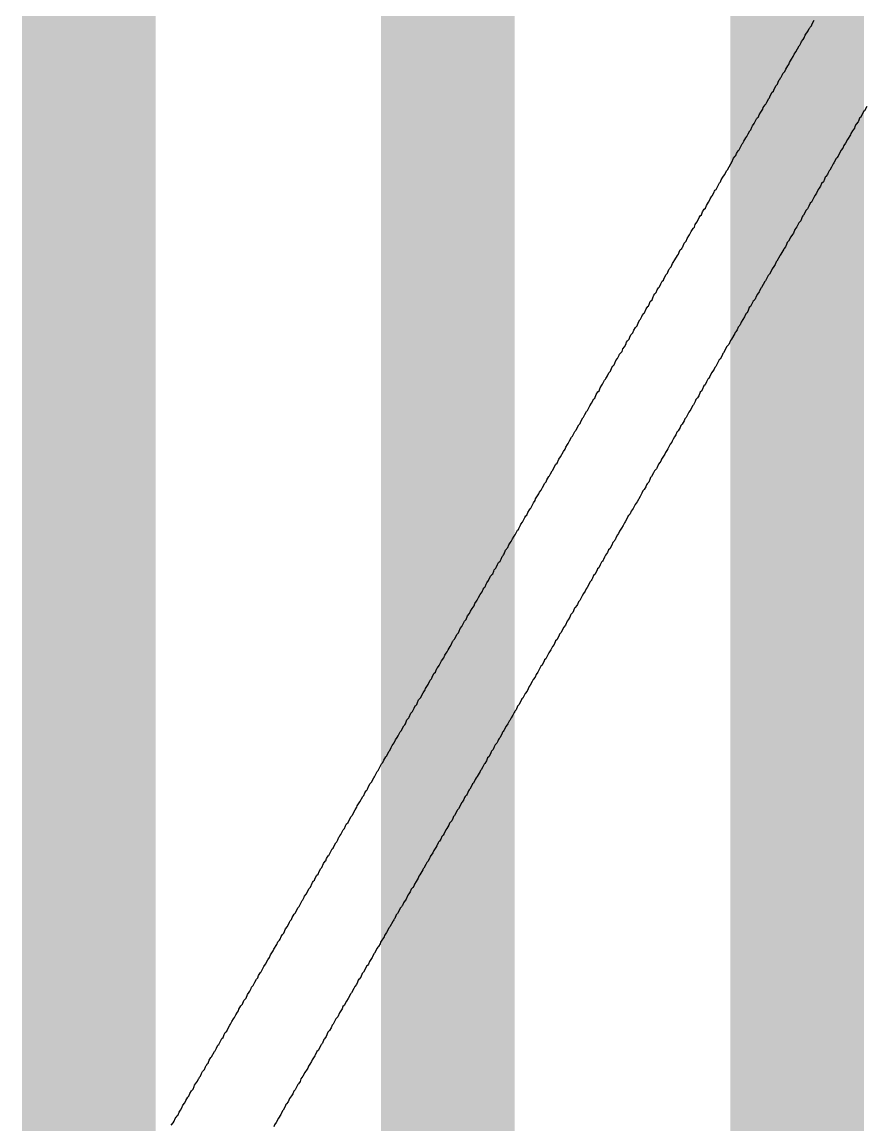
# Model space of a CAD drawing. Header units: inches. Extents: x 0 to 5379, y 0 to 5429.
# Drawn here: x 121.082 to 123.484, y 40.86 to 44.004 of the extents above; entities that cross this region are included whole.
import ezdxf

# ---------------------------------------------------------------- set-up
doc = ezdxf.new("R2010")
doc.units = ezdxf.units.IN
doc.layers.add('SIG 01', color=90, linetype='Continuous')
doc.layers.add('Top Overlay', color=2, linetype='Continuous')

msp = doc.modelspace()

# ---------------------------------------------------------------- linework, layer by layer
at = {"layer": 'SIG 01'}
for points in [[(123.2917, 32.2574, 0.381, 0.381, 0), (123.2917, 90.8151, 0.381, 0.381, 0)], [(121.2724, 35.2172, 0.381, 0.381, 0), (121.2724, 87.5113, 0.381, 0.381, 0)], [(122.2955, 34.5462, 0.381, 0.381, 0), (122.2955, 85.2577, 0.381, 0.381, 0)]]:
    msp.add_lwpolyline(points, format="xyseb", dxfattribs=at)
at = {"layer": 'Top Overlay'}
for p, q in [((123.3228, 43.9788), (123.3256, 43.9861)), ((123.3256, 43.9861), (123.3273, 43.9878)), ((123.3273, 43.9878), (123.3284, 43.99)), ((123.3284, 43.99), (123.3318, 43.9934)), ((123.3318, 43.9934), (123.334, 43.999)), ((123.334, 43.999), (123.3397, 44.0092)), ((123.3036, 43.9483), (123.3087, 43.9545)), ((123.3087, 43.9545), (123.3115, 43.9596)), ((123.3115, 43.9596), (123.3143, 43.9669)), ((123.3143, 43.9669), (123.3228, 43.9788)), ((123.2878, 43.919), (123.2968, 43.9359)), ((123.2968, 43.9359), (123.2991, 43.9382)), ((123.2991, 43.9382), (123.3025, 43.9461)), ((123.3025, 43.9461), (123.3036, 43.9483)), ((123.2698, 43.8886), (123.2754, 43.8987)), ((123.2754, 43.8987), (123.2799, 43.9055)), ((123.2799, 43.9055), (123.2827, 43.9128)), ((123.2827, 43.9128), (123.2856, 43.9168)), ((123.2856, 43.9168), (123.2878, 43.919)), ((123.2506, 43.8571), (123.2557, 43.8633)), ((123.2557, 43.8633), (123.2585, 43.8694)), ((123.2585, 43.8694), (123.2642, 43.8796)), ((123.2642, 43.8796), (123.2675, 43.883)), ((123.2675, 43.883), (123.2698, 43.8886)), ((123.2315, 43.8232), (123.2349, 43.8266)), ((123.2349, 43.8266), (123.2371, 43.8323)), ((123.2371, 43.8323), (123.2399, 43.8396)), ((123.2399, 43.8396), (123.2427, 43.8424)), ((123.2427, 43.8424), (123.2439, 43.8447)), ((123.2439, 43.8447), (123.2461, 43.8469)), ((123.2461, 43.8469), (123.2495, 43.8548)), ((123.2495, 43.8548), (123.2506, 43.8571)), ((123.2146, 43.794), (123.2202, 43.8041)), ((123.2202, 43.8041), (123.2236, 43.8075)), ((123.2236, 43.8075), (123.2258, 43.8131)), ((123.2258, 43.8131), (123.2315, 43.8232)), ((123.1943, 43.7601), (123.1999, 43.768)), ((123.1999, 43.768), (123.2022, 43.7703)), ((123.2022, 43.7703), (123.2044, 43.7759)), ((123.2044, 43.7759), (123.2101, 43.7861)), ((123.2101, 43.7861), (123.2123, 43.7883)), ((123.2123, 43.7883), (123.2146, 43.794)), ((123.4895, 43.7635), (123.4828, 43.7511)), ((123.1774, 43.7297), (123.1785, 43.732)), ((123.1785, 43.732), (123.1808, 43.7342)), ((123.1808, 43.7342), (123.183, 43.7399)), ((123.183, 43.7399), (123.1875, 43.7477)), ((123.1875, 43.7477), (123.1932, 43.7556)), ((123.1932, 43.7556), (123.1943, 43.7601)), ((123.4715, 43.732), (123.4692, 43.7297)), ((123.4794, 43.7466), (123.4715, 43.732)), ((123.4805, 43.7489), (123.4794, 43.7466)), ((123.4828, 43.7511), (123.4805, 43.7489)), ((123.1594, 43.697), (123.1622, 43.7044)), ((123.1622, 43.7044), (123.1639, 43.7083)), ((123.1639, 43.7083), (123.1689, 43.7145)), ((123.1689, 43.7145), (123.1757, 43.728)), ((123.1757, 43.728), (123.1774, 43.7297)), ((123.4546, 43.7015), (123.449, 43.6937)), ((123.4557, 43.7061), (123.4546, 43.7015)), ((123.4597, 43.7134), (123.4557, 43.7061)), ((123.4647, 43.7196), (123.4597, 43.7134)), ((123.4659, 43.7218), (123.4647, 43.7196)), ((123.4692, 43.7297), (123.4659, 43.7218)), ((123.1391, 43.6644), (123.1447, 43.6745)), ((123.1447, 43.6745), (123.1481, 43.6779)), ((123.1481, 43.6779), (123.1492, 43.6801)), ((123.1492, 43.6801), (123.1515, 43.6858)), ((123.1515, 43.6858), (123.156, 43.6937)), ((123.156, 43.6937), (123.1594, 43.697)), ((123.4433, 43.6824), (123.4343, 43.6689)), ((123.4444, 43.6869), (123.4433, 43.6824)), ((123.449, 43.6937), (123.4444, 43.6869)), ((123.1233, 43.6373), (123.1256, 43.6396)), ((123.1256, 43.6396), (123.1346, 43.6565)), ((123.1346, 43.6565), (123.1368, 43.6587)), ((123.1368, 43.6587), (123.1391, 43.6644)), ((123.4157, 43.6379), (123.4078, 43.6221)), ((123.4213, 43.6446), (123.4157, 43.6379)), ((123.4242, 43.652), (123.4213, 43.6446)), ((123.4287, 43.6587), (123.4242, 43.652)), ((123.4343, 43.6689), (123.4287, 43.6587)), ((123.1053, 43.6046), (123.1098, 43.6159)), ((123.1098, 43.6159), (123.1148, 43.6221)), ((123.1148, 43.6221), (123.1165, 43.6238)), ((123.1165, 43.6238), (123.1188, 43.6294)), ((123.1188, 43.6294), (123.1233, 43.6373)), ((123.4028, 43.6148), (123.396, 43.6024)), ((123.4039, 43.617), (123.4028, 43.6148)), ((123.4078, 43.6221), (123.4039, 43.617)), ((123.0839, 43.5686), (123.0906, 43.581)), ((123.0906, 43.581), (123.0929, 43.5832)), ((123.0929, 43.5832), (123.1019, 43.6001)), ((123.1019, 43.6001), (123.1041, 43.6024)), ((123.1041, 43.6024), (123.1053, 43.6046)), ((123.3825, 43.5798), (123.3791, 43.572)), ((123.3847, 43.5821), (123.3825, 43.5798)), ((123.3892, 43.59), (123.3847, 43.5821)), ((123.3937, 43.6001), (123.3892, 43.59)), ((123.396, 43.6024), (123.3937, 43.6001)), ((123.0613, 43.5291), (123.0703, 43.546)), ((123.0703, 43.546), (123.0726, 43.5483)), ((123.0726, 43.5483), (123.0748, 43.5539)), ((123.0748, 43.5539), (123.0793, 43.5618)), ((123.0793, 43.5618), (123.0839, 43.5686)), ((123.3611, 43.5438), (123.3577, 43.5359)), ((123.3661, 43.5489), (123.3611, 43.5438)), ((123.369, 43.5562), (123.3661, 43.5489)), ((123.3712, 43.5618), (123.369, 43.5562)), ((123.3729, 43.5635), (123.3712, 43.5618)), ((123.378, 43.5697), (123.3729, 43.5635)), ((123.3791, 43.572), (123.378, 43.5697)), ((123.0501, 43.51), (123.0546, 43.5201)), ((123.0546, 43.5201), (123.0557, 43.5224)), ((123.0557, 43.5224), (123.0579, 43.5246)), ((123.0579, 43.5246), (123.0585, 43.5263)), ((123.0585, 43.5263), (123.0602, 43.5269)), ((123.0602, 43.5269), (123.0613, 43.5291)), ((123.3464, 43.5167), (123.343, 43.5111)), ((123.3498, 43.5246), (123.3464, 43.5167)), ((123.3509, 43.5269), (123.3498, 43.5246)), ((123.3543, 43.5303), (123.3509, 43.5269)), ((123.3577, 43.5359), (123.3543, 43.5303)), ((123.0298, 43.4739), (123.0326, 43.4813)), ((123.0326, 43.4813), (123.0382, 43.4903)), ((123.0382, 43.4903), (123.0399, 43.492)), ((123.0399, 43.492), (123.0433, 43.4998)), ((123.0433, 43.4998), (123.0478, 43.5077)), ((123.0478, 43.5077), (123.0501, 43.51)), ((123.3284, 43.4874), (123.325, 43.4796)), ((123.3318, 43.4908), (123.3284, 43.4874)), ((123.3363, 43.4987), (123.3318, 43.4908)), ((123.3385, 43.5044), (123.3363, 43.4987)), ((123.343, 43.5111), (123.3385, 43.5044)), ((123.0123, 43.4474), (123.0151, 43.4514)), ((123.0151, 43.4514), (123.0185, 43.4548)), ((123.0185, 43.4548), (123.0219, 43.4627)), ((123.0219, 43.4627), (123.0264, 43.4705)), ((123.0264, 43.4705), (123.0298, 43.4739)), ((123.3058, 43.4491), (123.3013, 43.4379)), ((123.307, 43.4514), (123.3058, 43.4491)), ((123.3092, 43.4536), (123.307, 43.4514)), ((123.3171, 43.4683), (123.3092, 43.4536)), ((123.3205, 43.4717), (123.3171, 43.4683)), ((123.325, 43.4796), (123.3205, 43.4717)), ((122.9948, 43.4153), (122.996, 43.4176)), ((122.996, 43.4176), (122.9982, 43.4198)), ((122.9982, 43.4198), (123.001, 43.4272)), ((123.001, 43.4272), (123.005, 43.4334)), ((123.005, 43.4334), (123.0095, 43.4401)), ((123.0095, 43.4401), (123.0123, 43.4474)), ((123.2906, 43.4204), (123.2878, 43.4165)), ((123.2963, 43.4317), (123.2906, 43.4204)), ((123.3013, 43.4379), (123.2963, 43.4317)), ((122.9746, 43.3793), (122.9779, 43.3872)), ((122.9779, 43.3872), (122.9824, 43.395)), ((122.9824, 43.395), (122.9847, 43.3973)), ((122.9847, 43.3973), (122.9858, 43.3996)), ((122.9858, 43.3996), (122.9892, 43.4074)), ((122.9892, 43.4074), (122.9926, 43.4131)), ((122.9926, 43.4131), (122.9948, 43.4153)), ((123.2732, 43.3917), (123.2664, 43.3793)), ((123.2777, 43.3984), (123.2732, 43.3917)), ((123.2805, 43.4024), (123.2777, 43.3984)), ((123.2844, 43.4131), (123.2805, 43.4024)), ((123.2878, 43.4165), (123.2844, 43.4131)), ((122.9554, 43.3477), (122.9582, 43.355)), ((122.9582, 43.355), (122.9622, 43.359)), ((122.9622, 43.359), (122.9633, 43.3612)), ((122.9633, 43.3612), (122.9655, 43.3635)), ((122.9655, 43.3635), (122.9695, 43.3742)), ((122.9695, 43.3742), (122.9746, 43.3793)), ((123.2529, 43.3567), (123.245, 43.3421)), ((123.254, 43.359), (123.2529, 43.3567)), ((123.258, 43.3629), (123.254, 43.359)), ((123.2608, 43.3703), (123.258, 43.3629)), ((123.263, 43.3759), (123.2608, 43.3703)), ((123.2664, 43.3793), (123.263, 43.3759)), ((122.9374, 43.3184), (122.943, 43.3263)), ((122.943, 43.3263), (122.9498, 43.3387)), ((122.9498, 43.3387), (122.9531, 43.3421)), ((122.9531, 43.3421), (122.9554, 43.3477)), ((123.2416, 43.3376), (123.2337, 43.3229)), ((123.2427, 43.3398), (123.2416, 43.3376)), ((123.245, 43.3421), (123.2427, 43.3398)), ((122.9216, 43.288), (122.9255, 43.2987)), ((122.9255, 43.2987), (122.9272, 43.3004)), ((122.9272, 43.3004), (122.9284, 43.3026)), ((122.9284, 43.3026), (122.9317, 43.306)), ((122.9317, 43.306), (122.9362, 43.3162)), ((122.9362, 43.3162), (122.9374, 43.3184)), ((123.2168, 43.2936), (123.2123, 43.2857)), ((123.2196, 43.301), (123.2168, 43.2936)), ((123.2247, 43.3072), (123.2196, 43.301)), ((123.2281, 43.3128), (123.2247, 43.3072)), ((123.2315, 43.3207), (123.2281, 43.3128)), ((123.2337, 43.3229), (123.2315, 43.3207)), ((122.9024, 43.2576), (122.9069, 43.2655)), ((122.9069, 43.2655), (122.9103, 43.2688)), ((122.9103, 43.2688), (122.9126, 43.2745)), ((122.9126, 43.2745), (122.9182, 43.2846)), ((122.9182, 43.2846), (122.9216, 43.288)), ((123.1988, 43.2643), (123.1898, 43.2474)), ((123.201, 43.2666), (123.1988, 43.2643)), ((123.2089, 43.2812), (123.201, 43.2666)), ((123.2101, 43.2835), (123.2089, 43.2812)), ((123.2123, 43.2857), (123.2101, 43.2835)), ((122.8827, 43.2255), (122.8855, 43.2294)), ((122.8855, 43.2294), (122.8889, 43.2328)), ((122.8889, 43.2328), (122.8923, 43.2407)), ((122.8923, 43.2407), (122.8957, 43.2463)), ((122.8957, 43.2463), (122.8991, 43.2497)), ((122.8991, 43.2497), (122.9024, 43.2576)), ((123.1779, 43.2288), (123.174, 43.2215)), ((123.183, 43.235), (123.1779, 43.2288)), ((123.1841, 43.2373), (123.183, 43.235)), ((123.1875, 43.2452), (123.1841, 43.2373)), ((123.1898, 43.2474), (123.1875, 43.2452)), ((122.8675, 43.1945), (122.8703, 43.2018)), ((122.8703, 43.2018), (122.8726, 43.2074)), ((122.8726, 43.2074), (122.8776, 43.2125)), ((122.8776, 43.2125), (122.8799, 43.2181)), ((122.8799, 43.2181), (122.8827, 43.2255)), ((123.1661, 43.208), (123.1582, 43.1933)), ((123.1684, 43.2102), (123.1661, 43.208)), ((123.1695, 43.2125), (123.1684, 43.2102)), ((123.1712, 43.2142), (123.1695, 43.2125)), ((123.174, 43.2215), (123.1712, 43.2142)), ((122.8483, 43.1652), (122.8495, 43.1674)), ((122.8495, 43.1674), (122.8545, 43.1736)), ((122.8545, 43.1736), (122.8562, 43.1753)), ((122.8562, 43.1753), (122.8607, 43.1866)), ((122.8607, 43.1866), (122.8658, 43.1928)), ((122.8658, 43.1928), (122.8675, 43.1945)), ((123.1447, 43.1719), (123.1413, 43.164)), ((123.1481, 43.1753), (123.1447, 43.1719)), ((123.1509, 43.1793), (123.1481, 43.1753)), ((123.1548, 43.19), (123.1509, 43.1793)), ((123.1582, 43.1933), (123.1548, 43.19)), ((122.8303, 43.1336), (122.8348, 43.1381)), ((122.8348, 43.1381), (122.8388, 43.1488)), ((122.8388, 43.1488), (122.8427, 43.155)), ((122.8427, 43.155), (122.845, 43.1573)), ((122.845, 43.1573), (122.8483, 43.1652)), ((123.1233, 43.1347), (123.1199, 43.1269)), ((123.1256, 43.137), (123.1233, 43.1347)), ((123.1267, 43.1393), (123.1256, 43.137)), ((123.1284, 43.1409), (123.1267, 43.1393)), ((123.1312, 43.1483), (123.1284, 43.1409)), ((123.1368, 43.1562), (123.1312, 43.1483)), ((123.1413, 43.164), (123.1368, 43.1562)), ((122.8123, 43.0998), (122.8145, 43.1054)), ((122.8145, 43.1054), (122.8174, 43.1128)), ((122.8174, 43.1128), (122.8224, 43.1178)), ((122.8224, 43.1178), (122.8258, 43.1257)), ((122.8258, 43.1257), (122.8303, 43.1336)), ((123.1132, 43.1167), (123.1041, 43.0998)), ((123.1143, 43.119), (123.1132, 43.1167)), ((123.1165, 43.1212), (123.1143, 43.119)), ((123.1199, 43.1269), (123.1165, 43.1212)), ((122.792, 43.0649), (122.7948, 43.0722)), ((122.7948, 43.0722), (122.7988, 43.0784)), ((122.7988, 43.0784), (122.8033, 43.0852)), ((122.8033, 43.0852), (122.805, 43.0914)), ((122.805, 43.0914), (122.8078, 43.0953)), ((122.8078, 43.0953), (122.8123, 43.0998)), ((123.0912, 43.079), (123.0816, 43.0615)), ((123.0963, 43.0852), (123.0912, 43.079)), ((123.1008, 43.0964), (123.0963, 43.0852)), ((123.1041, 43.0998), (123.1008, 43.0964)), ((122.7745, 43.0395), (122.7796, 43.0446)), ((122.7796, 43.0446), (122.7841, 43.0547)), ((122.7841, 43.0547), (122.7852, 43.057)), ((122.7852, 43.057), (122.7903, 43.0632)), ((122.7903, 43.0632), (122.792, 43.0649)), ((123.0692, 43.0412), (123.0681, 43.039)), ((123.0715, 43.0435), (123.0692, 43.0412)), ((123.0771, 43.0536), (123.0715, 43.0435)), ((123.0793, 43.0592), (123.0771, 43.0536)), ((123.0816, 43.0615), (123.0793, 43.0592)), ((122.7593, 43.0085), (122.7633, 43.0192)), ((122.7633, 43.0192), (122.7661, 43.0232)), ((122.7661, 43.0232), (122.7695, 43.0266)), ((122.7695, 43.0266), (122.7717, 43.0322)), ((122.7717, 43.0322), (122.7745, 43.0395)), ((123.0546, 43.0142), (123.0512, 43.0085)), ((123.0568, 43.0198), (123.0546, 43.0142)), ((123.0591, 43.0221), (123.0568, 43.0198)), ((123.0681, 43.039), (123.0591, 43.0221)), ((122.7368, 42.9714), (122.7413, 42.9815)), ((122.7413, 42.9815), (122.7424, 42.9837)), ((122.7424, 42.9837), (122.7447, 42.986)), ((122.7447, 42.986), (122.7458, 42.9883)), ((122.7458, 42.9883), (122.7481, 42.9905)), ((122.7481, 42.9905), (122.7503, 42.9961)), ((122.7503, 42.9961), (122.7548, 43.004)), ((122.7548, 43.004), (122.7593, 43.0085)), ((123.0331, 42.9781), (123.0286, 42.9702)), ((123.0365, 42.986), (123.0331, 42.9781)), ((123.0399, 42.9894), (123.0365, 42.986)), ((123.0427, 42.9933), (123.0399, 42.9894)), ((123.0467, 43.004), (123.0427, 42.9933)), ((123.0512, 43.0085), (123.0467, 43.004)), ((122.7188, 42.9421), (122.7233, 42.9499)), ((122.7233, 42.9499), (122.7266, 42.9533)), ((122.7266, 42.9533), (122.73, 42.9612)), ((122.73, 42.9612), (122.7345, 42.9691)), ((122.7345, 42.9691), (122.7368, 42.9714)), ((123.0151, 42.9488), (123.0106, 42.9387)), ((123.0196, 42.9533), (123.0151, 42.9488)), ((123.0208, 42.9556), (123.0196, 42.9533)), ((123.0253, 42.9668), (123.0208, 42.9556)), ((123.0286, 42.9702), (123.0253, 42.9668)), ((122.7007, 42.9105), (122.7052, 42.9173)), ((122.7052, 42.9173), (122.712, 42.9297)), ((122.712, 42.9297), (122.7143, 42.9319)), ((122.7143, 42.9319), (122.7188, 42.9421)), ((123.001, 42.9223), (122.9954, 42.9133)), ((123.0027, 42.9285), (123.001, 42.9223)), ((123.0072, 42.933), (123.0027, 42.9285)), ((123.0106, 42.9387), (123.0072, 42.933)), ((122.6827, 42.8778), (122.6861, 42.8857)), ((122.6861, 42.8857), (122.6906, 42.8936)), ((122.6906, 42.8936), (122.694, 42.897)), ((122.694, 42.897), (122.6962, 42.9026)), ((122.6962, 42.9026), (122.7007, 42.9105)), ((122.9791, 42.8846), (122.9746, 42.8767)), ((122.9813, 42.8902), (122.9791, 42.8846)), ((122.9824, 42.8925), (122.9813, 42.8902)), ((122.9858, 42.8959), (122.9824, 42.8925)), ((122.9886, 42.8998), (122.9858, 42.8959)), ((122.9926, 42.9105), (122.9886, 42.8998)), ((122.9954, 42.9133), (122.9926, 42.9105)), ((122.6613, 42.8418), (122.6692, 42.8564)), ((122.6692, 42.8564), (122.6726, 42.8598)), ((122.6726, 42.8598), (122.6748, 42.8654)), ((122.6748, 42.8654), (122.6804, 42.8756)), ((122.6804, 42.8756), (122.6827, 42.8778)), ((122.9599, 42.8542), (122.9576, 42.8485)), ((122.9633, 42.8575), (122.9599, 42.8542)), ((122.9689, 42.8677), (122.9633, 42.8575)), ((122.9712, 42.8733), (122.9689, 42.8677)), ((122.9746, 42.8767), (122.9712, 42.8733)), ((122.6421, 42.8102), (122.6478, 42.8204)), ((122.6478, 42.8204), (122.6511, 42.8237)), ((122.6511, 42.8237), (122.6534, 42.8294)), ((122.6534, 42.8294), (122.6579, 42.8373)), ((122.6579, 42.8373), (122.6602, 42.8395)), ((122.6602, 42.8395), (122.6613, 42.8418)), ((122.9419, 42.8215), (122.9374, 42.8147)), ((122.9458, 42.8277), (122.9419, 42.8215)), ((122.9486, 42.835), (122.9458, 42.8277)), ((122.952, 42.8384), (122.9486, 42.835)), ((122.9576, 42.8485), (122.952, 42.8384)), ((122.6297, 42.7865), (122.632, 42.7922)), ((122.632, 42.7922), (122.6365, 42.8001)), ((122.6365, 42.8001), (122.6388, 42.8023)), ((122.6388, 42.8023), (122.6421, 42.8102)), ((122.9289, 42.8006), (122.9222, 42.7871)), ((122.934, 42.8068), (122.9289, 42.8006)), ((122.9351, 42.8091), (122.934, 42.8068)), ((122.9374, 42.8147), (122.9351, 42.8091)), ((122.6072, 42.7471), (122.6117, 42.7584)), ((122.6117, 42.7584), (122.6168, 42.7646)), ((122.6168, 42.7646), (122.6252, 42.7798)), ((122.6252, 42.7798), (122.6297, 42.7865)), ((122.9047, 42.7584), (122.903, 42.7522)), ((122.9103, 42.7663), (122.9047, 42.7584)), ((122.9137, 42.7719), (122.9103, 42.7663)), ((122.916, 42.7775), (122.9137, 42.7719)), ((122.9193, 42.7832), (122.916, 42.7775)), ((122.9222, 42.7871), (122.9193, 42.7832)), ((122.5926, 42.7246), (122.5948, 42.7268)), ((122.5948, 42.7268), (122.5959, 42.7291)), ((122.5959, 42.7291), (122.6038, 42.7437)), ((122.6038, 42.7437), (122.6072, 42.7471)), ((122.89, 42.7302), (122.8844, 42.7246)), ((122.8912, 42.7325), (122.89, 42.7302)), ((122.8957, 42.7437), (122.8912, 42.7325)), ((122.9002, 42.7482), (122.8957, 42.7437)), ((122.903, 42.7522), (122.9002, 42.7482)), ((122.5756, 42.693), (122.5779, 42.6987)), ((122.5779, 42.6987), (122.5835, 42.7088)), ((122.5835, 42.7088), (122.5858, 42.711)), ((122.5858, 42.711), (122.588, 42.7167)), ((122.588, 42.7167), (122.5926, 42.7246)), ((122.8709, 42.6998), (122.8681, 42.6925)), ((122.8731, 42.7054), (122.8709, 42.6998)), ((122.8765, 42.7088), (122.8731, 42.7054)), ((122.8822, 42.7189), (122.8765, 42.7088)), ((122.8844, 42.7246), (122.8822, 42.7189)), ((122.5554, 42.6592), (122.5565, 42.6637)), ((122.5565, 42.6637), (122.5616, 42.6699)), ((122.5616, 42.6699), (122.5655, 42.6772)), ((122.5655, 42.6772), (122.5723, 42.6896)), ((122.5723, 42.6896), (122.5756, 42.693)), ((122.8517, 42.6682), (122.8489, 42.6609)), ((122.8551, 42.6716), (122.8517, 42.6682)), ((122.8596, 42.6795), (122.8551, 42.6716)), ((122.8619, 42.6851), (122.8596, 42.6795)), ((122.8641, 42.6874), (122.8619, 42.6851)), ((122.8652, 42.6896), (122.8641, 42.6874)), ((122.8681, 42.6925), (122.8652, 42.6896)), ((122.5317, 42.6186), (122.5396, 42.6333)), ((122.5396, 42.6333), (122.5441, 42.6401)), ((122.5441, 42.6401), (122.5452, 42.6446)), ((122.5452, 42.6446), (122.5554, 42.6592)), ((122.8348, 42.6367), (122.8292, 42.6288)), ((122.8433, 42.6519), (122.8348, 42.6367)), ((122.8489, 42.6609), (122.8433, 42.6519)), ((122.5204, 42.5984), (122.5238, 42.6063)), ((122.5238, 42.6063), (122.5283, 42.6141)), ((122.5283, 42.6141), (122.5306, 42.6164)), ((122.5306, 42.6164), (122.5317, 42.6186)), ((122.8134, 42.6006), (122.8123, 42.5984)), ((122.8151, 42.6023), (122.8134, 42.6006)), ((122.8179, 42.6096), (122.8151, 42.6023)), ((122.8236, 42.6175), (122.8179, 42.6096)), ((122.8269, 42.6232), (122.8236, 42.6175)), ((122.8292, 42.6288), (122.8269, 42.6232)), ((122.4979, 42.56), (122.5024, 42.5702)), ((122.5024, 42.5702), (122.5035, 42.5724)), ((122.5035, 42.5724), (122.5086, 42.5786)), ((122.5086, 42.5786), (122.5154, 42.5922)), ((122.5154, 42.5922), (122.5182, 42.5961)), ((122.5182, 42.5961), (122.5204, 42.5984)), ((122.7954, 42.5691), (122.7909, 42.5612)), ((122.7988, 42.577), (122.7954, 42.5691)), ((122.801, 42.5792), (122.7988, 42.577)), ((122.8089, 42.5939), (122.801, 42.5792)), ((122.81, 42.5961), (122.8089, 42.5939)), ((122.8123, 42.5984), (122.81, 42.5961)), ((122.4799, 42.5308), (122.4844, 42.5386)), ((122.4844, 42.5386), (122.4878, 42.542)), ((122.4878, 42.542), (122.4911, 42.5499)), ((122.4911, 42.5499), (122.4945, 42.5555)), ((122.4945, 42.5555), (122.4968, 42.5578)), ((122.4968, 42.5578), (122.4979, 42.56)), ((122.7796, 42.542), (122.7751, 42.5353)), ((122.7824, 42.546), (122.7796, 42.542)), ((122.7852, 42.5533), (122.7824, 42.546)), ((122.7909, 42.5612), (122.7852, 42.5533)), ((122.4641, 42.5037), (122.4663, 42.506)), ((122.4663, 42.506), (122.4697, 42.5138)), ((122.4697, 42.5138), (122.4731, 42.5195)), ((122.4731, 42.5195), (122.4765, 42.5229)), ((122.4765, 42.5229), (122.4799, 42.5308)), ((122.7627, 42.5127), (122.7571, 42.5026)), ((122.7661, 42.5206), (122.7627, 42.5127)), ((122.7695, 42.524), (122.7661, 42.5206)), ((122.7706, 42.5262), (122.7695, 42.524)), ((122.7723, 42.5279), (122.7706, 42.5262)), ((122.7751, 42.5353), (122.7723, 42.5279)), ((122.4472, 42.4733), (122.45, 42.4806)), ((122.45, 42.4806), (122.4528, 42.4834)), ((122.4528, 42.4834), (122.4539, 42.4857)), ((122.4539, 42.4857), (122.4562, 42.4879)), ((122.4562, 42.4879), (122.4601, 42.4986)), ((122.4601, 42.4986), (122.463, 42.5015)), ((122.463, 42.5015), (122.4641, 42.5037)), ((122.7424, 42.4789), (122.7396, 42.4716)), ((122.7447, 42.4846), (122.7424, 42.4789)), ((122.7481, 42.4879), (122.7447, 42.4846)), ((122.7509, 42.4919), (122.7481, 42.4879)), ((122.7537, 42.4992), (122.7509, 42.4919)), ((122.7571, 42.5026), (122.7537, 42.4992)), ((122.4263, 42.4389), (122.428, 42.4429)), ((122.428, 42.4429), (122.4325, 42.4474)), ((122.4325, 42.4474), (122.4337, 42.4496)), ((122.4337, 42.4496), (122.437, 42.4575)), ((122.437, 42.4575), (122.4404, 42.4631)), ((122.4404, 42.4631), (122.4449, 42.4676)), ((122.4449, 42.4676), (122.4472, 42.4733)), ((122.7221, 42.4451), (122.7199, 42.4395)), ((122.7255, 42.4485), (122.7221, 42.4451)), ((122.73, 42.4564), (122.7255, 42.4485)), ((122.7334, 42.4643), (122.73, 42.4564)), ((122.7368, 42.4676), (122.7334, 42.4643)), ((122.7379, 42.4699), (122.7368, 42.4676)), ((122.7396, 42.4716), (122.7379, 42.4699)), ((122.4066, 42.4057), (122.4117, 42.4119)), ((122.4117, 42.4119), (122.4173, 42.4243)), ((122.4173, 42.4243), (122.4201, 42.4271)), ((122.4201, 42.4271), (122.4213, 42.4293)), ((122.4213, 42.4293), (122.4235, 42.4316)), ((122.4235, 42.4316), (122.4263, 42.4389)), ((122.7041, 42.4124), (122.703, 42.4102)), ((122.7064, 42.4147), (122.7041, 42.4124)), ((122.7081, 42.4186), (122.7064, 42.4147)), ((122.7109, 42.426), (122.7081, 42.4186)), ((122.7142, 42.4293), (122.7109, 42.426)), ((122.7199, 42.4395), (122.7142, 42.4293)), ((122.3931, 42.3798), (122.3959, 42.3871)), ((122.3959, 42.3871), (122.3987, 42.391)), ((122.3987, 42.391), (122.4021, 42.3944)), ((122.4021, 42.3944), (122.4049, 42.4017)), ((122.4049, 42.4017), (122.4066, 42.4057)), ((122.6866, 42.3814), (122.6827, 42.3752)), ((122.6895, 42.3888), (122.6866, 42.3814)), ((122.6928, 42.3922), (122.6895, 42.3888)), ((122.6985, 42.4023), (122.6928, 42.3922)), ((122.7007, 42.4079), (122.6985, 42.4023)), ((122.703, 42.4102), (122.7007, 42.4079)), ((122.3723, 42.3465), (122.3768, 42.3533)), ((122.3768, 42.3533), (122.3796, 42.3561)), ((122.3796, 42.3561), (122.383, 42.364)), ((122.383, 42.364), (122.3875, 42.3719)), ((122.3875, 42.3719), (122.3931, 42.3798)), ((122.6681, 42.3516), (122.6647, 42.3437)), ((122.6714, 42.355), (122.6681, 42.3516)), ((122.6759, 42.3629), (122.6714, 42.355)), ((122.6782, 42.3685), (122.6759, 42.3629)), ((122.6827, 42.3752), (122.6782, 42.3685)), ((122.352, 42.3116), (122.3576, 42.3183)), ((122.3576, 42.3183), (122.3604, 42.3245)), ((122.3604, 42.3245), (122.3649, 42.3324)), ((122.3649, 42.3324), (122.3706, 42.3403)), ((122.3706, 42.3403), (122.3723, 42.3465)), ((122.6523, 42.3212), (122.6466, 42.3155)), ((122.6568, 42.3336), (122.6523, 42.3212)), ((122.6585, 42.3352), (122.6568, 42.3336)), ((122.6635, 42.3414), (122.6585, 42.3352)), ((122.6647, 42.3437), (122.6635, 42.3414)), ((122.3368, 42.2828), (122.3401, 42.2907)), ((122.3401, 42.2907), (122.3435, 42.2964)), ((122.3435, 42.2964), (122.348, 42.3009)), ((122.348, 42.3009), (122.352, 42.3116)), ((122.6354, 42.2964), (122.6309, 42.2851)), ((122.6388, 42.2997), (122.6354, 42.2964)), ((122.6433, 42.3076), (122.6388, 42.2997)), ((122.6455, 42.3133), (122.6433, 42.3076)), ((122.6466, 42.3155), (122.6455, 42.3133)), ((122.3153, 42.2468), (122.3221, 42.2592)), ((122.3221, 42.2592), (122.3255, 42.2626)), ((122.3255, 42.2626), (122.3277, 42.2682)), ((122.3277, 42.2682), (122.3306, 42.2755)), ((122.3306, 42.2755), (122.3356, 42.2806)), ((122.3356, 42.2806), (122.3368, 42.2828)), ((122.614, 42.2592), (122.6117, 42.2535)), ((122.6179, 42.2631), (122.614, 42.2592)), ((122.6258, 42.2789), (122.6179, 42.2631)), ((122.6309, 42.2851), (122.6258, 42.2789)), ((122.2962, 42.2141), (122.3018, 42.2242)), ((122.3018, 42.2242), (122.3063, 42.231)), ((122.3063, 42.231), (122.3091, 42.2383)), ((122.3091, 42.2383), (122.3108, 42.24)), ((122.3108, 42.24), (122.312, 42.2423)), ((122.312, 42.2423), (122.3142, 42.2445)), ((122.3142, 42.2445), (122.3153, 42.2468)), ((122.5937, 42.2242), (122.5892, 42.2141)), ((122.5987, 42.2293), (122.5937, 42.2242)), ((122.6027, 42.24), (122.5987, 42.2293)), ((122.6061, 42.2434), (122.6027, 42.24)), ((122.6117, 42.2535), (122.6061, 42.2434)), ((122.2776, 42.1831), (122.2838, 42.1916)), ((122.2838, 42.1916), (122.2866, 42.1989)), ((122.2866, 42.1989), (122.2906, 42.2051)), ((122.2906, 42.2051), (122.2939, 42.2085)), ((122.2939, 42.2085), (122.2962, 42.2141)), ((122.5824, 42.204), (122.5745, 42.1893)), ((122.5835, 42.2062), (122.5824, 42.204)), ((122.5858, 42.2085), (122.5835, 42.2062)), ((122.5892, 42.2141), (122.5858, 42.2085)), ((122.2613, 42.1533), (122.2646, 42.1611)), ((122.2646, 42.1611), (122.2658, 42.1634)), ((122.2658, 42.1634), (122.2708, 42.1696)), ((122.2708, 42.1696), (122.2776, 42.1831)), ((122.5599, 42.1657), (122.552, 42.151)), ((122.561, 42.1679), (122.5599, 42.1657)), ((122.5632, 42.1702), (122.561, 42.1679)), ((122.5689, 42.1803), (122.5632, 42.1702)), ((122.5711, 42.1859), (122.5689, 42.1803)), ((122.5745, 42.1893), (122.5711, 42.1859)), ((122.2449, 42.1279), (122.2489, 42.1318)), ((122.2489, 42.1318), (122.25, 42.1341)), ((122.25, 42.1341), (122.2522, 42.1397)), ((122.2522, 42.1397), (122.2568, 42.1476)), ((122.2568, 42.1476), (122.2601, 42.151)), ((122.2601, 42.151), (122.2613, 42.1533)), ((122.539, 42.1302), (122.5362, 42.124)), ((122.5447, 42.1369), (122.539, 42.1302)), ((122.5475, 42.1442), (122.5447, 42.1369)), ((122.552, 42.151), (122.5475, 42.1442)), ((122.2252, 42.0924), (122.2308, 42.1003)), ((122.2308, 42.1003), (122.232, 42.1048)), ((122.232, 42.1048), (122.2393, 42.1155)), ((122.2393, 42.1155), (122.2449, 42.1279)), ((122.5272, 42.1104), (122.5221, 42.0963)), ((122.5306, 42.1138), (122.5272, 42.1104)), ((122.5362, 42.124), (122.5306, 42.1138)), ((122.2094, 42.0642), (122.2122, 42.0716)), ((122.2122, 42.0716), (122.2162, 42.0755)), ((122.2162, 42.0755), (122.2173, 42.0778)), ((122.2173, 42.0778), (122.2252, 42.0924)), ((122.5058, 42.0721), (122.4979, 42.0575)), ((122.5069, 42.0744), (122.5058, 42.0721)), ((122.5092, 42.0766), (122.5069, 42.0744)), ((122.5125, 42.0823), (122.5092, 42.0766)), ((122.5159, 42.0902), (122.5125, 42.0823)), ((122.5221, 42.0963), (122.5159, 42.0902)), ((122.1903, 42.0338), (122.1948, 42.0383)), ((122.1948, 42.0383), (122.1959, 42.0406)), ((122.1959, 42.0406), (122.1993, 42.0485)), ((122.1993, 42.0485), (122.2021, 42.0547)), ((122.2021, 42.0547), (122.2044, 42.0558)), ((122.2044, 42.0558), (122.2072, 42.0586)), ((122.2072, 42.0586), (122.2094, 42.0642)), ((122.4844, 42.0361), (122.481, 42.0282)), ((122.4866, 42.0383), (122.4844, 42.0361)), ((122.4878, 42.0406), (122.4866, 42.0383)), ((122.4906, 42.0434), (122.4878, 42.0406)), ((122.4945, 42.0541), (122.4906, 42.0434)), ((122.4979, 42.0575), (122.4945, 42.0541)), ((122.1734, 42.0011), (122.1745, 42.0034)), ((122.1745, 42.0034), (122.179, 42.0147)), ((122.179, 42.0147), (122.1841, 42.0209)), ((122.1841, 42.0209), (122.1858, 42.0225)), ((122.1858, 42.0225), (122.1903, 42.0338)), ((122.4663, 42.0034), (122.4618, 41.9966)), ((122.4708, 42.0113), (122.4663, 42.0034)), ((122.472, 42.0135), (122.4708, 42.0113)), ((122.4765, 42.0203), (122.472, 42.0135)), ((122.481, 42.0282), (122.4765, 42.0203)), ((122.1542, 41.9696), (122.1565, 41.9752)), ((122.1565, 41.9752), (122.1598, 41.9809)), ((122.1598, 41.9809), (122.1632, 41.9842)), ((122.1632, 41.9842), (122.166, 41.9916)), ((122.166, 41.9916), (122.17, 41.9978)), ((122.17, 41.9978), (122.1734, 42.0011)), ((122.4494, 41.9741), (122.4438, 41.9639)), ((122.4517, 41.9797), (122.4494, 41.9741)), ((122.4528, 41.982), (122.4517, 41.9797)), ((122.4551, 41.9842), (122.4528, 41.982)), ((122.4618, 41.9966), (122.4551, 41.9842)), ((122.1339, 41.9358), (122.1373, 41.9414)), ((122.1373, 41.9414), (122.1429, 41.9493)), ((122.1429, 41.9493), (122.1463, 41.9583)), ((122.1463, 41.9583), (122.1514, 41.9645)), ((122.1514, 41.9645), (122.1542, 41.9696)), ((122.4303, 41.9437), (122.428, 41.938)), ((122.4348, 41.9482), (122.4303, 41.9437)), ((122.4382, 41.9538), (122.4348, 41.9482)), ((122.4404, 41.9594), (122.4382, 41.9538)), ((122.4416, 41.9617), (122.4404, 41.9594)), ((122.4438, 41.9639), (122.4416, 41.9617)), ((122.1131, 41.9003), (122.1187, 41.9093)), ((122.1187, 41.9093), (122.1204, 41.911)), ((122.1204, 41.911), (122.1283, 41.9256)), ((122.1283, 41.9256), (122.1305, 41.9279)), ((122.1305, 41.9279), (122.1339, 41.9358)), ((122.4123, 41.9099), (122.4089, 41.9065)), ((122.4168, 41.9177), (122.4123, 41.9099)), ((122.419, 41.9234), (122.4168, 41.9177)), ((122.4201, 41.9256), (122.419, 41.9234)), ((122.4252, 41.9307), (122.4201, 41.9256)), ((122.428, 41.938), (122.4252, 41.9307)), ((122.0979, 41.8727), (122.1069, 41.8896)), ((122.1069, 41.8896), (122.1103, 41.893)), ((122.1103, 41.893), (122.1131, 41.9003)), ((122.3954, 41.8806), (122.3908, 41.8727)), ((122.3987, 41.8884), (122.3954, 41.8806)), ((122.401, 41.8907), (122.3987, 41.8884)), ((122.4055, 41.8986), (122.401, 41.8907)), ((122.4089, 41.9065), (122.4055, 41.8986)), ((122.0776, 41.8377), (122.0843, 41.8501)), ((122.0843, 41.8501), (122.0866, 41.8524)), ((122.0866, 41.8524), (122.0877, 41.8546)), ((122.0877, 41.8546), (122.0911, 41.8625)), ((122.0911, 41.8625), (122.0945, 41.8682)), ((122.0945, 41.8682), (122.0967, 41.8704)), ((122.0967, 41.8704), (122.0979, 41.8727)), ((122.3762, 41.8501), (122.3739, 41.8445)), ((122.3796, 41.8535), (122.3762, 41.8501)), ((122.3875, 41.8682), (122.3796, 41.8535)), ((122.3886, 41.8704), (122.3875, 41.8682)), ((122.3908, 41.8727), (122.3886, 41.8704)), ((122.0629, 41.8129), (122.0652, 41.8152)), ((122.0652, 41.8152), (122.0663, 41.8175)), ((122.0663, 41.8175), (122.0697, 41.8253)), ((122.0697, 41.8253), (122.0742, 41.8332)), ((122.0742, 41.8332), (122.0765, 41.8355)), ((122.0765, 41.8355), (122.0776, 41.8377)), ((122.3559, 41.8152), (122.3548, 41.8129)), ((122.3582, 41.8175), (122.3559, 41.8152)), ((122.3649, 41.8299), (122.3582, 41.8175)), ((122.3661, 41.8321), (122.3649, 41.8299)), ((122.3683, 41.8344), (122.3661, 41.8321)), ((122.3739, 41.8445), (122.3683, 41.8344)), ((122.0443, 41.7808), (122.0528, 41.796)), ((122.0528, 41.796), (122.0562, 41.7994)), ((122.0562, 41.7994), (122.059, 41.8068)), ((122.059, 41.8068), (122.0629, 41.8129)), ((122.3413, 41.7882), (122.3368, 41.7803)), ((122.3435, 41.7938), (122.3413, 41.7882)), ((122.3446, 41.796), (122.3435, 41.7938)), ((122.3492, 41.8006), (122.3446, 41.796)), ((122.3503, 41.8028), (122.3492, 41.8006)), ((122.3548, 41.8129), (122.3503, 41.8028)), ((122.0235, 41.7442), (122.0314, 41.7589)), ((122.0314, 41.7589), (122.0359, 41.7656)), ((122.0359, 41.7656), (122.037, 41.7701)), ((122.037, 41.7701), (122.0443, 41.7808)), ((122.3221, 41.7566), (122.3142, 41.742)), ((122.3232, 41.7589), (122.3221, 41.7566)), ((122.3255, 41.7611), (122.3232, 41.7589)), ((122.3334, 41.7758), (122.3255, 41.7611)), ((122.3345, 41.778), (122.3334, 41.7758)), ((122.3368, 41.7803), (122.3345, 41.778)), ((122.0066, 41.7183), (122.0111, 41.7228)), ((122.0111, 41.7228), (122.0122, 41.7251)), ((122.0122, 41.7251), (122.0201, 41.7397)), ((122.0201, 41.7397), (122.0224, 41.742)), ((122.0224, 41.742), (122.0235, 41.7442)), ((122.3007, 41.7205), (122.2984, 41.7149)), ((122.3069, 41.7267), (122.3007, 41.7205)), ((122.3097, 41.7341), (122.3069, 41.7267)), ((122.312, 41.7397), (122.3097, 41.7341)), ((122.3142, 41.742), (122.312, 41.7397)), ((121.9908, 41.6879), (121.9931, 41.6935)), ((121.9931, 41.6935), (121.9976, 41.7014)), ((121.9976, 41.7014), (122.001, 41.7048)), ((122.001, 41.7048), (122.0043, 41.7127)), ((122.0043, 41.7127), (122.0066, 41.7183)), ((122.2855, 41.6907), (122.2827, 41.6867)), ((122.2894, 41.7014), (122.2855, 41.6907)), ((122.2928, 41.7048), (122.2894, 41.7014)), ((122.2984, 41.7149), (122.2928, 41.7048)), ((121.9694, 41.6518), (121.9762, 41.6642)), ((121.9762, 41.6642), (121.9795, 41.6676)), ((121.9795, 41.6676), (121.9818, 41.6732)), ((121.9818, 41.6732), (121.9846, 41.6805)), ((121.9846, 41.6805), (121.9863, 41.6822)), ((121.9863, 41.6822), (121.9874, 41.6845)), ((121.9874, 41.6845), (121.9908, 41.6879)), ((122.268, 41.6642), (122.2646, 41.6563)), ((122.2691, 41.6665), (122.268, 41.6642)), ((122.2714, 41.6687), (122.2691, 41.6665)), ((122.2753, 41.6749), (122.2714, 41.6687)), ((122.2782, 41.6822), (122.2753, 41.6749)), ((122.2827, 41.6867), (122.2782, 41.6822)), ((121.9497, 41.6197), (121.9542, 41.6276)), ((121.9542, 41.6276), (121.9559, 41.6281)), ((121.9559, 41.6281), (121.957, 41.6304)), ((121.957, 41.6304), (121.966, 41.6473)), ((121.966, 41.6473), (121.9683, 41.6496)), ((121.9683, 41.6496), (121.9694, 41.6518)), ((122.2455, 41.6259), (122.2444, 41.6214)), ((122.2528, 41.6355), (122.2455, 41.6259)), ((122.2556, 41.6428), (122.2528, 41.6355)), ((122.2613, 41.6507), (122.2556, 41.6428)), ((122.2646, 41.6563), (122.2613, 41.6507)), ((121.9333, 41.591), (121.9367, 41.5943)), ((121.9367, 41.5943), (121.9412, 41.6056)), ((121.9412, 41.6056), (121.9463, 41.6118)), ((121.9463, 41.6118), (121.948, 41.6135)), ((121.948, 41.6135), (121.9497, 41.6197)), ((122.2331, 41.6022), (122.2274, 41.5921)), ((122.2353, 41.6079), (122.2331, 41.6022)), ((122.2387, 41.6112), (122.2353, 41.6079)), ((122.2444, 41.6214), (122.2387, 41.6112)), ((121.9153, 41.5583), (121.9176, 41.5639)), ((121.9176, 41.5639), (121.9221, 41.5718)), ((121.9221, 41.5718), (121.9255, 41.5752)), ((121.9255, 41.5752), (121.9288, 41.5831)), ((121.9288, 41.5831), (121.9333, 41.591)), ((122.2106, 41.5639), (122.2049, 41.5538)), ((122.2128, 41.5696), (122.2106, 41.5639)), ((122.2162, 41.5729), (122.2128, 41.5696)), ((122.2241, 41.5876), (122.2162, 41.5729)), ((122.2252, 41.5898), (122.2241, 41.5876)), ((122.2274, 41.5921), (122.2252, 41.5898)), ((121.8922, 41.5183), (121.9001, 41.5341)), ((121.9001, 41.5341), (121.904, 41.538)), ((121.904, 41.538), (121.9086, 41.5493)), ((121.9086, 41.5493), (121.9097, 41.5515)), ((121.9097, 41.5515), (121.9119, 41.5538)), ((121.9119, 41.5538), (121.9131, 41.556)), ((121.9131, 41.556), (121.9153, 41.5583)), ((122.1914, 41.5324), (122.1886, 41.525)), ((122.1959, 41.5369), (122.1914, 41.5324)), ((122.1987, 41.5408), (122.1959, 41.5369)), ((122.2004, 41.547), (122.1987, 41.5408)), ((122.2049, 41.5538), (122.2004, 41.547)), ((121.8725, 41.485), (121.8804, 41.4997)), ((121.8804, 41.4997), (121.8826, 41.5019)), ((121.8826, 41.5019), (121.886, 41.5098)), ((121.886, 41.5098), (121.8871, 41.5121)), ((121.8871, 41.5121), (121.8922, 41.5183)), ((122.1767, 41.5042), (122.1689, 41.4929)), ((122.1813, 41.5155), (122.1767, 41.5042)), ((122.1846, 41.5188), (122.1813, 41.5155)), ((122.1886, 41.525), (122.1846, 41.5188)), ((121.8601, 41.4636), (121.8691, 41.4805)), ((121.8691, 41.4805), (121.8714, 41.4828)), ((121.8714, 41.4828), (121.8725, 41.485)), ((122.161, 41.4794), (122.152, 41.4625)), ((122.1632, 41.4817), (122.161, 41.4794)), ((122.1643, 41.4839), (122.1632, 41.4817)), ((122.166, 41.4856), (122.1643, 41.4839)), ((122.1689, 41.4929), (122.166, 41.4856)), ((121.8398, 41.4276), (121.8438, 41.4383)), ((121.8438, 41.4383), (121.8455, 41.44)), ((121.8455, 41.44), (121.8466, 41.4422)), ((121.8466, 41.4422), (121.85, 41.4456)), ((121.85, 41.4456), (121.8522, 41.4512)), ((121.8522, 41.4512), (121.8578, 41.4614)), ((121.8578, 41.4614), (121.8601, 41.4636)), ((122.1384, 41.44), (122.1305, 41.4253)), ((122.1396, 41.4422), (122.1384, 41.44)), ((122.1418, 41.4445), (122.1396, 41.4422)), ((122.1429, 41.4467), (122.1418, 41.4445)), ((122.1446, 41.4484), (122.1429, 41.4467)), ((122.1486, 41.4591), (122.1446, 41.4484)), ((122.152, 41.4625), (122.1486, 41.4591)), ((121.824, 41.4028), (121.8285, 41.4073)), ((121.8285, 41.4073), (121.8331, 41.4197)), ((121.8331, 41.4197), (121.8381, 41.4259)), ((121.8381, 41.4259), (121.8398, 41.4276)), ((122.1204, 41.4084), (122.1148, 41.4005)), ((122.1272, 41.4208), (122.1204, 41.4084)), ((122.1283, 41.4231), (122.1272, 41.4208)), ((122.1305, 41.4253), (122.1283, 41.4231)), ((121.7992, 41.3611), (121.8083, 41.3746)), ((121.8083, 41.3746), (121.8111, 41.3819)), ((121.8111, 41.3819), (121.8162, 41.387)), ((121.8162, 41.387), (121.8173, 41.3893)), ((121.8173, 41.3893), (121.8207, 41.3971)), ((121.8207, 41.3971), (121.824, 41.4028)), ((122.1024, 41.3769), (122.0979, 41.369)), ((122.1035, 41.3814), (122.1024, 41.3769)), ((122.1136, 41.396), (122.1035, 41.3814)), ((122.1148, 41.4005), (122.1136, 41.396)), ((121.7869, 41.3374), (121.7897, 41.3447)), ((121.7897, 41.3447), (121.7981, 41.3566)), ((121.7981, 41.3566), (121.7992, 41.3611)), ((122.0843, 41.3476), (122.081, 41.3397)), ((122.0866, 41.3498), (122.0843, 41.3476)), ((122.0945, 41.3645), (122.0866, 41.3498)), ((122.0956, 41.3667), (122.0945, 41.3645)), ((122.0979, 41.369), (122.0956, 41.3667)), ((121.7632, 41.2969), (121.7711, 41.3115)), ((121.7711, 41.3115), (121.7756, 41.3183)), ((121.7756, 41.3183), (121.7823, 41.3307)), ((121.7823, 41.3307), (121.7869, 41.3374)), ((122.0641, 41.3126), (122.0629, 41.3104)), ((122.0663, 41.3149), (122.0641, 41.3126)), ((122.0691, 41.3188), (122.0663, 41.3149)), ((122.0719, 41.3262), (122.0691, 41.3188)), ((122.0798, 41.3374), (122.0719, 41.3262)), ((122.081, 41.3397), (122.0798, 41.3374)), ((121.7497, 41.2754), (121.7542, 41.28)), ((121.7542, 41.28), (121.7559, 41.2861)), ((121.7559, 41.2861), (121.7615, 41.2952)), ((121.7615, 41.2952), (121.7632, 41.2969)), ((122.0472, 41.2811), (122.0432, 41.276)), ((122.0517, 41.2923), (122.0472, 41.2811)), ((122.055, 41.2957), (122.0517, 41.2923)), ((122.0629, 41.3104), (122.055, 41.2957)), ((121.7316, 41.2416), (121.7345, 41.249)), ((121.7345, 41.249), (121.7361, 41.2529)), ((121.7361, 41.2529), (121.7407, 41.2574)), ((121.7407, 41.2574), (121.7418, 41.2597)), ((121.7418, 41.2597), (121.7452, 41.2676)), ((121.7452, 41.2676), (121.7497, 41.2754)), ((122.028, 41.2495), (122.0212, 41.2371)), ((122.0303, 41.2552), (122.028, 41.2495)), ((122.0353, 41.2602), (122.0303, 41.2552)), ((122.0381, 41.2676), (122.0353, 41.2602)), ((122.0404, 41.2732), (122.0381, 41.2676)), ((122.0415, 41.2754), (122.0404, 41.2732)), ((122.0432, 41.276), (122.0415, 41.2754)), ((121.7142, 41.2152), (121.7204, 41.2214)), ((121.7204, 41.2214), (121.7243, 41.2321)), ((121.7243, 41.2321), (121.7288, 41.2388)), ((121.7288, 41.2388), (121.7316, 41.2416)), ((122.0111, 41.2202), (122.0066, 41.2135)), ((122.0179, 41.2326), (122.0111, 41.2202)), ((122.019, 41.2349), (122.0179, 41.2326)), ((122.0212, 41.2371), (122.019, 41.2349)), ((121.6956, 41.1819), (121.699, 41.1853)), ((121.699, 41.1853), (121.7001, 41.1898)), ((121.7001, 41.1898), (121.7057, 41.1999)), ((121.7057, 41.1999), (121.7102, 41.2045)), ((121.7102, 41.2045), (121.7142, 41.2152)), ((121.9948, 41.1915), (121.9891, 41.1825)), ((121.9964, 41.1977), (121.9948, 41.1915)), ((121.9998, 41.2011), (121.9964, 41.1977)), ((122.0066, 41.2135), (121.9998, 41.2011)), ((121.6764, 41.147), (121.6798, 41.1549)), ((121.6798, 41.1549), (121.6843, 41.1628)), ((121.6843, 41.1628), (121.6877, 41.1661)), ((121.6877, 41.1661), (121.6911, 41.174)), ((121.6911, 41.174), (121.6956, 41.1819)), ((121.9767, 41.1622), (121.9683, 41.147)), ((121.9818, 41.1684), (121.9767, 41.1622)), ((121.9863, 41.1797), (121.9818, 41.1684)), ((121.9891, 41.1825), (121.9863, 41.1797)), ((121.6584, 41.1177), (121.6606, 41.1233)), ((121.6606, 41.1233), (121.6652, 41.1278)), ((121.6652, 41.1278), (121.6663, 41.1301)), ((121.6663, 41.1301), (121.6742, 41.1447)), ((121.6742, 41.1447), (121.6764, 41.147)), ((121.9536, 41.1244), (121.9491, 41.112)), ((121.9581, 41.129), (121.9536, 41.1244)), ((121.9626, 41.1368), (121.9581, 41.129)), ((121.966, 41.1447), (121.9626, 41.1368)), ((121.9683, 41.147), (121.966, 41.1447)), ((121.6426, 41.0895), (121.6437, 41.0918)), ((121.6437, 41.0918), (121.6516, 41.1064)), ((121.6516, 41.1064), (121.655, 41.1098)), ((121.655, 41.1098), (121.6584, 41.1177)), ((121.9367, 41.0918), (121.9356, 41.0895)), ((121.9384, 41.0935), (121.9367, 41.0918)), ((121.9424, 41.1042), (121.9384, 41.0935)), ((121.944, 41.1059), (121.9424, 41.1042)), ((121.9491, 41.112), (121.944, 41.1059)), ((121.6223, 41.0546), (121.6302, 41.0692)), ((121.6302, 41.0692), (121.6325, 41.0715)), ((121.6325, 41.0715), (121.6359, 41.0794)), ((121.6359, 41.0794), (121.6404, 41.0873)), ((121.6404, 41.0873), (121.6426, 41.0895)), ((121.9221, 41.0692), (121.9176, 41.0591)), ((121.9255, 41.0726), (121.9221, 41.0692)), ((121.9322, 41.085), (121.9255, 41.0726)), ((121.9333, 41.0873), (121.9322, 41.085)), ((121.9356, 41.0895), (121.9333, 41.0873)), ((121.6049, 41.0258), (121.6066, 41.0298)), ((121.6066, 41.0298), (121.6088, 41.032)), ((121.6088, 41.032), (121.6099, 41.0343)), ((121.6099, 41.0343), (121.6122, 41.0365)), ((121.6122, 41.0365), (121.6156, 41.0444)), ((121.6156, 41.0444), (121.6201, 41.0523)), ((121.6201, 41.0523), (121.6223, 41.0546)), ((121.9018, 41.0332), (121.8984, 41.0275)), ((121.9074, 41.0411), (121.9018, 41.0332)), ((121.9086, 41.0456), (121.9074, 41.0411)), ((121.9164, 41.0568), (121.9086, 41.0456)), ((121.9176, 41.0591), (121.9164, 41.0568)), ((121.5874, 40.996), (121.5908, 40.9994)), ((121.5908, 40.9994), (121.5936, 41.0067)), ((121.5936, 41.0067), (121.5959, 41.0123)), ((121.5959, 41.0123), (121.6021, 41.0185)), ((121.6021, 41.0185), (121.6049, 41.0258)), ((121.8826, 40.9994), (121.877, 40.9915)), ((121.8883, 41.0095), (121.8826, 40.9994)), ((121.895, 41.0196), (121.8883, 41.0095)), ((121.8962, 41.0219), (121.895, 41.0196)), ((121.8984, 41.0275), (121.8962, 41.0219)), ((121.5694, 40.9622), (121.5722, 40.9695)), ((121.5722, 40.9695), (121.5739, 40.9734)), ((121.5739, 40.9734), (121.5818, 40.9847)), ((121.5818, 40.9847), (121.5846, 40.992)), ((121.5846, 40.992), (121.5863, 40.9937)), ((121.5863, 40.9937), (121.5874, 40.996)), ((121.8646, 40.9678), (121.8601, 40.9599)), ((121.868, 40.9757), (121.8646, 40.9678)), ((121.8697, 40.9774), (121.868, 40.9757)), ((121.8742, 40.9842), (121.8697, 40.9774)), ((121.877, 40.9915), (121.8742, 40.9842)), ((121.5491, 40.9295), (121.5547, 40.9396)), ((121.5547, 40.9396), (121.557, 40.9419)), ((121.557, 40.9419), (121.5604, 40.9498)), ((121.5604, 40.9498), (121.5649, 40.9577)), ((121.5649, 40.9577), (121.5694, 40.9622)), ((121.8443, 40.9351), (121.8409, 40.9261)), ((121.85, 40.943), (121.8443, 40.9351)), ((121.8533, 40.9487), (121.85, 40.943)), ((121.8567, 40.9565), (121.8533, 40.9487)), ((121.8601, 40.9599), (121.8567, 40.9565)), ((121.5294, 40.8963), (121.5333, 40.9025)), ((121.5333, 40.9025), (121.5378, 40.9092)), ((121.5378, 40.9092), (121.5406, 40.9165)), ((121.5406, 40.9165), (121.5463, 40.9233)), ((121.5463, 40.9233), (121.5491, 40.9295)), ((121.8263, 40.9025), (121.824, 40.9002)), ((121.8319, 40.9126), (121.8263, 40.9025)), ((121.8342, 40.9182), (121.8319, 40.9126)), ((121.8359, 40.9199), (121.8342, 40.9182)), ((121.8409, 40.9261), (121.8359, 40.9199)), ((121.5125, 40.8658), (121.5153, 40.8709)), ((121.5153, 40.8709), (121.5181, 40.8782)), ((121.5181, 40.8782), (121.5209, 40.8822)), ((121.5209, 40.8822), (121.5232, 40.8844)), ((121.5232, 40.8844), (121.5243, 40.8867)), ((121.5243, 40.8867), (121.5266, 40.8889)), ((121.5266, 40.8889), (121.5294, 40.8963)), ((121.8128, 40.8799), (121.806, 40.8675)), ((121.8195, 40.8901), (121.8128, 40.8799)), ((121.8207, 40.8923), (121.8195, 40.8901)), ((121.824, 40.9002), (121.8207, 40.8923)), ((121.5074, 40.8596), (121.5125, 40.8658)), ((121.8015, 40.8608), (121.7992, 40.8551)), ((121.806, 40.8675), (121.8015, 40.8608))]:
    msp.add_line(p, q, dxfattribs=at)

doc.saveas('drawing.dxf')
